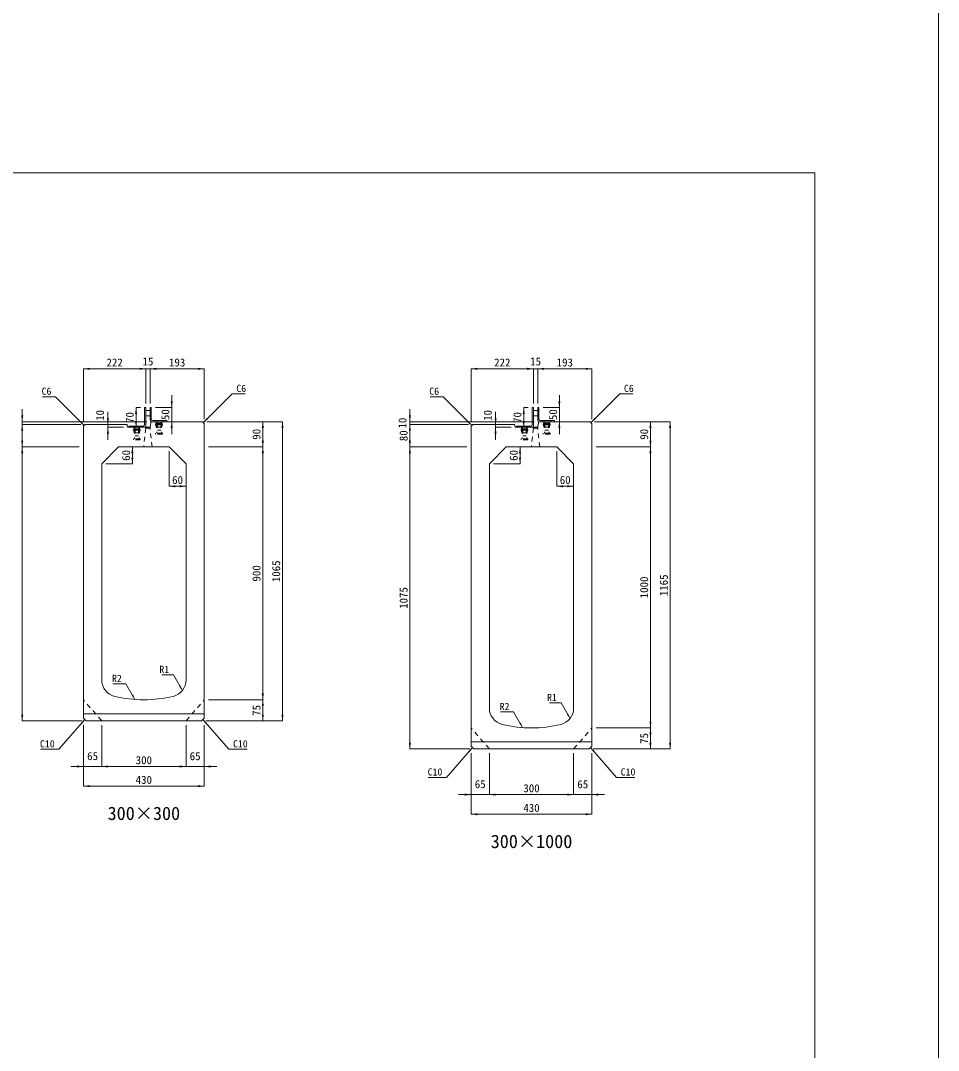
# Model space of a CAD drawing. Units: millimetres at full size. Extents: x -1934 to 78146, y -143454 to -112471.
# Drawn here: x 7679 to 10946, y -119803 to -116137 of the extents above; entities that cross this region are included whole.
import ezdxf
from ezdxf.enums import TextEntityAlignment as Align

# ---------------------------------------------------------------- set-up
doc = ezdxf.new("R2010")
doc.units = ezdxf.units.MM
doc.header["$LTSCALE"] = 23
doc.linetypes.add('USER2', pattern=[1.35, 0.75, -0.6])
for name, color, linetype, lineweight in [('0_2', 7, 'Continuous', 13), ('アングル', 191, 'Continuous', 13), ('インサート', 92, 'USER2', 9), ('作業エリア', 11, 'Continuous', 13), ('寸法線', 7, 'Continuous', 13), ('引出線', 4, 'Continuous', 13), ('排水孔', 30, 'USER2', 15), ('本体', 2, 'Continuous', 13), ('枠', 5, 'Continuous', 5)]:
    doc.layers.add(name, color=color, linetype=linetype, lineweight=lineweight)
doc.styles.add('ＭＳ ゴシック', font='')
doc.styles.get('ＭＳ ゴシック').set_extended_font_data('MS Gothic')

# ---------------------------------------------------------------- blocks, each defined once
blk = doc.blocks.new('filled_arrow')
at = {"color": 0, "linetype": 'Continuous', "lineweight": -2}
blk.add_solid([(7.5, 1.25), (0, 0), (7.5, -1.25)], dxfattribs=at)

msp = doc.modelspace()

# ---------------------------------------------------------------- linework, layer by layer
at = {"layer": '0_2', "color": 1}
msp.add_line((10945.54, -143454.17), (10945.54, -112471.31), dxfattribs=at)
at = {"layer": 'アングル'}
for p, q in [((8119.9, -117514.92), (8119.9, -117575.42)), ((8124.4, -117514.92), (8119.9, -117514.92)), ((8124.4, -117514.92), (8124.4, -117579.92)), ((8124.4, -117524.92), (8139.4, -117524.92)), ((8139.4, -117514.92), (8139.4, -117559.92)), ((8139.4, -117514.92), (8143.9, -117514.92)), ((8143.9, -117514.92), (8143.9, -117555.42)), ((9499.73, -117514.92), (9499.73, -117575.42)), ((9504.23, -117514.92), (9499.73, -117514.92)), ((9504.23, -117514.92), (9504.23, -117579.92)), ((9504.23, -117524.92), (9519.23, -117524.92)), ((9519.23, -117514.92), (9519.23, -117559.92)), ((9519.23, -117514.92), (9523.73, -117514.92)), ((9523.73, -117514.92), (9523.73, -117555.42)), ((8124.4, -117543.92), (8139.4, -117543.92)), ((8148.9, -117560.42), (8199.4, -117560.42)), ((8199.4, -117560.42), (8199.4, -117564.92)), ((9504.23, -117543.92), (9519.23, -117543.92)), ((9528.73, -117560.42), (9579.23, -117560.42)), ((9579.23, -117560.42), (9579.23, -117564.92)), ((8064.4, -117580.42), (8064.4, -117584.92)), ((8114.9, -117580.42), (8064.4, -117580.42)), ((8119.4, -117584.92), (8064.4, -117584.92)), ((8144.4, -117564.92), (8199.4, -117564.92)), ((9444.23, -117580.42), (9444.23, -117584.92)), ((9494.73, -117580.42), (9444.23, -117580.42)), ((9499.23, -117584.92), (9444.23, -117584.92)), ((9524.23, -117564.92), (9579.23, -117564.92))]:
    msp.add_line(p, q, dxfattribs=at)
at = {"layer": 'アングル', "linetype": 'USER2', "lineweight": 9}
for p, q in [((8156.4, -117560.42), (8156.4, -117564.92)), ((8186.4, -117560.42), (8186.4, -117564.92)), ((9536.23, -117560.42), (9536.23, -117564.92)), ((9566.23, -117560.42), (9566.23, -117564.92)), ((8077.4, -117580.42), (8077.4, -117584.92)), ((8107.4, -117580.42), (8107.4, -117584.92)), ((9457.23, -117580.42), (9457.23, -117584.92)), ((9487.23, -117580.42), (9487.23, -117584.92))]:
    msp.add_line(p, q, dxfattribs=at)
at = {"layer": 'アングル'}
for centre, start, end in [((8144.4, -117559.92), 180, 270), ((8148.9, -117555.42), 180, 270), ((9524.23, -117559.92), 180, 270), ((9528.73, -117555.42), 180, 270), ((8114.9, -117575.42), 270, 0), ((8119.4, -117579.92), 270, 0), ((9494.73, -117575.42), 270, 0), ((9499.23, -117579.92), 270, 0)]:
    msp.add_arc(centre, 5, start, end, dxfattribs=at)
at = {"layer": 'インサート'}
for p, q in [((8079.9, -117594.17), (8104.9, -117594.17)), ((8079.9, -117594.17), (8079.9, -117595.67)), ((8079.9, -117595.67), (8104.9, -117595.67)), ((8081.15, -117594.17), (8082.4, -117584.92)), ((8081.15, -117595.67), (8082.4, -117604.92)), ((8082.4, -117584.92), (8102.4, -117584.92)), ((8084.15, -117589.92), (8100.65, -117589.92)), ((8084.15, -117589.92), (8084.15, -117625.92)), ((8085.27, -117584.92), (8085.27, -117589.92)), ((8086.4, -117589.92), (8086.4, -117614.92)), ((8098.4, -117589.92), (8098.4, -117614.92)), ((8099.52, -117584.92), (8099.52, -117589.92)), ((8100.65, -117589.92), (8100.65, -117625.92)), ((8103.65, -117594.17), (8102.4, -117584.92)), ((8103.65, -117595.67), (8102.4, -117604.92)), ((8104.9, -117594.17), (8104.9, -117595.67)), ((8158.9, -117574.17), (8183.9, -117574.17)), ((8158.9, -117574.17), (8158.9, -117575.67)), ((8158.9, -117575.67), (8183.9, -117575.67)), ((8160.15, -117574.17), (8161.4, -117564.92)), ((8160.15, -117575.67), (8161.4, -117584.92)), ((8161.4, -117564.92), (8181.4, -117564.92)), ((8161.4, -117584.92), (8181.4, -117584.92)), ((8163.15, -117569.92), (8179.65, -117569.92)), ((8163.15, -117569.92), (8163.15, -117605.92)), ((8164.27, -117564.92), (8164.27, -117569.92)), ((8165.4, -117569.92), (8165.4, -117594.92)), ((8165.4, -117594.92), (8177.4, -117594.92)), ((8177.4, -117569.92), (8177.4, -117594.92)), ((8178.52, -117564.92), (8178.52, -117569.92)), ((8179.65, -117569.92), (8179.65, -117605.92)), ((8182.65, -117574.17), (8181.4, -117564.92)), ((8182.65, -117575.67), (8181.4, -117584.92)), ((8183.9, -117574.17), (8183.9, -117575.67)), ((9459.73, -117594.17), (9484.73, -117594.17)), ((9459.73, -117594.17), (9459.73, -117595.67)), ((9459.73, -117595.67), (9484.73, -117595.67)), ((9460.98, -117594.17), (9462.23, -117584.92)), ((9460.98, -117595.67), (9462.23, -117604.92)), ((9462.23, -117584.92), (9482.23, -117584.92)), ((9463.98, -117589.92), (9480.48, -117589.92)), ((9463.98, -117589.92), (9463.98, -117625.92)), ((9465.1, -117584.92), (9465.1, -117589.92)), ((9466.23, -117589.92), (9466.23, -117614.92)), ((9478.23, -117589.92), (9478.23, -117614.92)), ((9479.35, -117584.92), (9479.35, -117589.92)), ((9480.48, -117589.92), (9480.48, -117625.92)), ((9483.48, -117594.17), (9482.23, -117584.92)), ((9483.48, -117595.67), (9482.23, -117604.92)), ((9484.73, -117594.17), (9484.73, -117595.67)), ((9538.73, -117574.17), (9563.73, -117574.17)), ((9538.73, -117574.17), (9538.73, -117575.67)), ((9538.73, -117575.67), (9563.73, -117575.67)), ((9539.98, -117574.17), (9541.23, -117564.92)), ((9539.98, -117575.67), (9541.23, -117584.92)), ((9541.23, -117564.92), (9561.23, -117564.92)), ((9541.23, -117584.92), (9561.23, -117584.92)), ((9542.98, -117569.92), (9559.48, -117569.92)), ((9542.98, -117569.92), (9542.98, -117605.92)), ((9544.1, -117564.92), (9544.1, -117569.92)), ((9545.23, -117569.92), (9545.23, -117594.92)), ((9545.23, -117594.92), (9557.23, -117594.92)), ((9557.23, -117569.92), (9557.23, -117594.92)), ((9558.35, -117564.92), (9558.35, -117569.92)), ((9559.48, -117569.92), (9559.48, -117605.92)), ((9562.48, -117574.17), (9561.23, -117564.92)), ((9562.48, -117575.67), (9561.23, -117584.92)), ((9563.73, -117574.17), (9563.73, -117575.67)), ((8080.4, -117629.92), (8080.4, -117625.92)), ((8104.4, -117625.92), (8080.4, -117625.92)), ((8104.4, -117629.92), (8080.4, -117629.92)), ((8082.4, -117604.92), (8102.4, -117604.92)), ((8086.4, -117614.92), (8098.4, -117614.92)), ((8104.4, -117625.92), (8104.4, -117629.92)), ((8159.4, -117609.92), (8159.4, -117605.92)), ((8183.4, -117605.92), (8159.4, -117605.92)), ((8183.4, -117609.92), (8159.4, -117609.92)), ((8183.4, -117605.92), (8183.4, -117609.92)), ((9460.23, -117629.92), (9460.23, -117625.92)), ((9484.23, -117625.92), (9460.23, -117625.92)), ((9484.23, -117629.92), (9460.23, -117629.92)), ((9462.23, -117604.92), (9482.23, -117604.92)), ((9466.23, -117614.92), (9478.23, -117614.92)), ((9484.23, -117625.92), (9484.23, -117629.92)), ((9539.23, -117609.92), (9539.23, -117605.92)), ((9563.23, -117605.92), (9539.23, -117605.92)), ((9563.23, -117609.92), (9539.23, -117609.92)), ((9563.23, -117605.92), (9563.23, -117609.92))]:
    msp.add_line(p, q, dxfattribs=at)
at = {"layer": '作業エリア'}
for p, q in [((8054.94, -117574.92), (8057.4, -117574.92)), ((8057.4, -117574.92), (8057.88, -117577.33)), ((8142.4, -117564.92), (8142.02, -117567.47)), ((8144.98, -117564.92), (8142.4, -117564.92)), ((9434.77, -117574.92), (9437.23, -117574.92)), ((9437.23, -117574.92), (9437.71, -117577.33)), ((9522.23, -117564.92), (9521.85, -117567.47)), ((9524.81, -117564.92), (9522.23, -117564.92))]:
    msp.add_line(p, q, dxfattribs=at)
at = {"layer": '寸法線', "lineweight": 9}
for p, q in [((7902.4, -117376.71), (8124.4, -117376.71)), ((7902.4, -117565.92), (7902.4, -117376.71)), ((8079.4, -117376.71), (8184.4, -117376.71)), ((8124.4, -117499.92), (8124.4, -117376.71)), ((8124.4, -117499.92), (8124.4, -117376.71)), ((8139.4, -117499.92), (8139.4, -117376.71)), ((8139.4, -117376.71), (8332.4, -117376.71)), ((8139.4, -117499.92), (8139.4, -117376.71)), ((8332.4, -117555.92), (8332.4, -117376.71)), ((9282.23, -117376.71), (9504.23, -117376.71)), ((9282.23, -117565.92), (9282.23, -117376.71)), ((9459.23, -117376.71), (9564.23, -117376.71)), ((9504.23, -117499.92), (9504.23, -117376.71)), ((9504.23, -117499.92), (9504.23, -117376.71)), ((9519.23, -117499.92), (9519.23, -117376.71)), ((9519.23, -117376.71), (9712.23, -117376.71)), ((9519.23, -117499.92), (9519.23, -117376.71)), ((9712.23, -117555.92), (9712.23, -117376.71)), ((8216.46, -117469.92), (8216.46, -117609.92)), ((9596.29, -117469.92), (9596.29, -117609.92)), ((7684.42, -117619.92), (7684.42, -117519.92)), ((8089.65, -117514.92), (8089.65, -117584.92)), ((8104.9, -117514.92), (8089.65, -117514.92)), ((8158.9, -117514.92), (8216.46, -117514.92)), ((9064.25, -117619.92), (9064.25, -117519.92)), ((9469.48, -117514.92), (9469.48, -117584.92)), ((9484.73, -117514.92), (9469.48, -117514.92)), ((9538.73, -117514.92), (9596.29, -117514.92)), ((7989.49, -117529.92), (7989.49, -117629.92)), ((9369.32, -117529.92), (9369.32, -117629.92)), ((8127.4, -117564.92), (7684.42, -117564.92)), ((7684.42, -117654.92), (7684.42, -117574.92)), ((7893.4, -117574.92), (7684.42, -117574.92)), ((7893.4, -117574.92), (7684.42, -117574.92)), ((8042.4, -117574.92), (7989.49, -117574.92)), ((8044.4, -117584.92), (7989.49, -117584.92)), ((8104.9, -117584.92), (8089.65, -117584.92)), ((8159.98, -117564.92), (8216.46, -117564.92)), ((8341.4, -117564.92), (8540.82, -117564.92)), ((8341.4, -117564.92), (8610.82, -117564.92)), ((8540.82, -117564.92), (8540.82, -117654.92)), ((8610.82, -117564.92), (8610.82, -118629.92)), ((9507.23, -117564.92), (9064.25, -117564.92)), ((9064.25, -117654.92), (9064.25, -117574.92)), ((9273.23, -117574.92), (9064.25, -117574.92)), ((9273.23, -117574.92), (9064.25, -117574.92)), ((9422.23, -117574.92), (9369.32, -117574.92)), ((9424.23, -117584.92), (9369.32, -117584.92)), ((9484.73, -117584.92), (9469.48, -117584.92)), ((9539.81, -117564.92), (9596.29, -117564.92)), ((9721.23, -117564.92), (9920.64, -117564.92)), ((9721.23, -117564.92), (9990.64, -117564.92)), ((9920.64, -117564.92), (9920.64, -117654.92)), ((9990.64, -117564.92), (9990.64, -118729.92)), ((7684.42, -117654.92), (7684.42, -118629.92)), ((7887.4, -117654.92), (7684.42, -117654.92)), ((7887.4, -117654.92), (7684.42, -117654.92)), ((8042.4, -117654.92), (8076.46, -117654.92)), ((8076.46, -117654.92), (8076.46, -117714.92)), ((8207.4, -117669.92), (8207.4, -117794.92)), ((8347.4, -117654.92), (8540.82, -117654.92)), ((8347.4, -117654.92), (8540.82, -117654.92)), ((8540.82, -117654.92), (8540.82, -118554.92)), ((9064.25, -117654.92), (9064.25, -118729.92)), ((9267.23, -117654.92), (9064.25, -117654.92)), ((9267.23, -117654.92), (9064.25, -117654.92)), ((9422.23, -117654.92), (9456.28, -117654.92)), ((9456.28, -117654.92), (9456.28, -117714.92)), ((9587.23, -117669.92), (9587.23, -117794.92)), ((9727.23, -117654.92), (9920.64, -117654.92)), ((9727.23, -117654.92), (9920.64, -117654.92)), ((9920.64, -117654.92), (9920.64, -118654.92)), ((7982.4, -117714.92), (8076.46, -117714.92)), ((8267.4, -117729.92), (8267.4, -117794.92)), ((9362.23, -117714.92), (9456.28, -117714.92)), ((9647.23, -117729.92), (9647.23, -117794.92)), ((8207.4, -117794.92), (8267.4, -117794.92)), ((9587.23, -117794.92), (9647.23, -117794.92)), ((8347.4, -118554.92), (8540.82, -118554.92)), ((8347.4, -118554.92), (8540.82, -118554.92)), ((8540.82, -118554.92), (8540.82, -118629.92)), ((7897.4, -118629.92), (7684.42, -118629.92)), ((7902.4, -118644.92), (7902.4, -118792.33)), ((7902.4, -118644.92), (7902.4, -118862.33)), ((7967.4, -118644.92), (7967.4, -118792.33)), ((7967.4, -118644.92), (7967.4, -118792.33)), ((8267.4, -118644.92), (8267.4, -118792.33)), ((8267.4, -118644.92), (8267.4, -118792.33)), ((8332.4, -118644.92), (8332.4, -118792.33)), ((8332.4, -118644.92), (8332.4, -118862.33)), ((8337.4, -118629.92), (8540.82, -118629.92)), ((8337.4, -118629.92), (8610.82, -118629.92)), ((9727.23, -118654.92), (9920.64, -118654.92)), ((9727.23, -118654.92), (9920.64, -118654.92)), ((9920.64, -118654.92), (9920.64, -118729.92)), ((9277.23, -118729.92), (9064.25, -118729.92)), ((9717.23, -118729.92), (9920.64, -118729.92)), ((9717.23, -118729.92), (9990.64, -118729.92)), ((9282.23, -118744.92), (9282.23, -118892.33)), ((9282.23, -118744.92), (9282.23, -118962.33)), ((9347.23, -118744.92), (9347.23, -118892.33)), ((9347.23, -118744.92), (9347.23, -118892.33)), ((9647.23, -118744.92), (9647.23, -118892.33)), ((9647.23, -118744.92), (9647.23, -118892.33)), ((9712.23, -118744.92), (9712.23, -118892.33)), ((9712.23, -118744.92), (9712.23, -118962.33)), ((7857.4, -118792.33), (8012.4, -118792.33)), ((7967.4, -118792.33), (8267.4, -118792.33)), ((8222.4, -118792.33), (8377.4, -118792.33)), ((7902.4, -118862.33), (8332.4, -118862.33)), ((9237.23, -118892.33), (9392.23, -118892.33)), ((9347.23, -118892.33), (9647.23, -118892.33)), ((9602.23, -118892.33), (9757.23, -118892.33)), ((9282.23, -118962.33), (9712.23, -118962.33))]:
    msp.add_line(p, q, dxfattribs=at)
at = {"layer": '引出線', "lineweight": 9}
for points in [[(7905.4, -117577.92), (7803.35, -117475.87), (7756.56, -117475.87)], [(8329.4, -117567.92), (8431.45, -117465.87), (8478.24, -117465.87)], [(9285.23, -117577.92), (9183.18, -117475.87), (9136.38, -117475.87)], [(9709.23, -117567.92), (9811.27, -117465.87), (9858.07, -117465.87)], [(8254.47, -118521.6), (8222.44, -118466.13), (8180.85, -118466.13)], [(8085.81, -118553.81), (8053.79, -118498.34), (8007.26, -118498.34)], [(9634.3, -118621.6), (9602.27, -118566.13), (9560.68, -118566.13)], [(7907.4, -118624.92), (7814.96, -118731.2), (7750.07, -118731.2)], [(8327.4, -118624.92), (8419.84, -118731.2), (8484.73, -118731.2)], [(9465.64, -118653.81), (9433.62, -118598.34), (9387.09, -118598.34)], [(9287.23, -118724.92), (9194.79, -118831.2), (9129.9, -118831.2)], [(9707.23, -118724.92), (9799.67, -118831.2), (9864.56, -118831.2)]]:
    msp.add_lwpolyline(points, dxfattribs=at)
at = {"layer": '排水孔'}
for p, q in [((8124.4, -117587.92), (8116.9, -117654.92)), ((8121.9, -117584.92), (8124.4, -117587.92)), ((8124.4, -117587.92), (8139.4, -117587.92)), ((8139.4, -117587.92), (8139.4, -117584.92)), ((8146.9, -117654.92), (8139.4, -117587.92)), ((9504.23, -117587.92), (9496.73, -117654.92)), ((9501.73, -117584.92), (9504.23, -117587.92)), ((9504.23, -117587.92), (9519.23, -117587.92)), ((9519.23, -117587.92), (9519.23, -117584.92)), ((9526.73, -117654.92), (9519.23, -117587.92))]:
    msp.add_line(p, q, dxfattribs=at)
at = {"layer": '本体'}
for p, q in [((7902.4, -117580.92), (7908.4, -117574.92)), ((7902.4, -117580.92), (7902.4, -118619.92)), ((7908.4, -117574.92), (8054.94, -117574.92)), ((8057.88, -117577.33), (8059.4, -117584.92)), ((8059.4, -117584.92), (8139.4, -117584.92)), ((8142.02, -117567.47), (8139.4, -117584.92)), ((8144.98, -117564.92), (8326.4, -117564.92)), ((8326.4, -117564.92), (8332.4, -117570.92)), ((8332.4, -117570.92), (8332.4, -118619.92)), ((9282.23, -117580.92), (9288.23, -117574.92)), ((9282.23, -117580.92), (9282.23, -118719.92)), ((9288.23, -117574.92), (9434.77, -117574.92)), ((9437.71, -117577.33), (9439.23, -117584.92)), ((9439.23, -117584.92), (9519.23, -117584.92)), ((9521.85, -117567.47), (9519.23, -117584.92)), ((9524.81, -117564.92), (9706.23, -117564.92)), ((9706.23, -117564.92), (9712.23, -117570.92)), ((9712.23, -117570.92), (9712.23, -118719.92)), ((7967.4, -117714.92), (8027.4, -117654.92)), ((8027.4, -117654.92), (8207.4, -117654.92)), ((8207.4, -117654.92), (8267.4, -117714.92)), ((9347.23, -117714.92), (9407.23, -117654.92)), ((9407.23, -117654.92), (9587.23, -117654.92)), ((9587.23, -117654.92), (9647.23, -117714.92)), ((7967.4, -117714.92), (7967.4, -118484.39)), ((8267.4, -117714.92), (8267.4, -118484.39)), ((9347.23, -117714.92), (9347.23, -118584.39)), ((9647.23, -117714.92), (9647.23, -118584.39)), ((7902.4, -118619.92), (7912.4, -118629.92)), ((8322.4, -118629.92), (8332.4, -118619.92)), ((7912.4, -118629.92), (8322.4, -118629.92)), ((9282.23, -118719.92), (9292.23, -118729.92)), ((9292.23, -118729.92), (9702.23, -118729.92)), ((9702.23, -118729.92), (9712.23, -118719.92))]:
    msp.add_line(p, q, dxfattribs=at)
at = {"layer": '本体', "linetype": 'USER2', "lineweight": 9}
for p, q in [((7967.4, -118629.92), (7902.4, -118554.92)), ((8267.4, -118629.92), (8332.4, -118554.92)), ((9347.23, -118729.92), (9282.23, -118654.92)), ((9647.23, -118729.92), (9712.23, -118654.92))]:
    msp.add_line(p, q, dxfattribs=at)
at = {"layer": '本体', "lineweight": 9}
for p, q in [((7902.4, -118604.92), (8332.4, -118604.92)), ((9282.23, -118704.92), (9712.23, -118704.92))]:
    msp.add_line(p, q, dxfattribs=at)
at = {"layer": '本体'}
for centre, radius, start, end in [((8054.94, -117577.92), 3, 11.30993, 90), ((8144.98, -117567.92), 3, 90, 171.46923), ((9434.77, -117577.92), 3, 11.30993, 90), ((9524.81, -117567.92), 3, 90, 171.46923), ((8027.4, -118484.39), 60, 180, 256.65764), ((8207.4, -118484.39), 60, 283.34236, 0), ((8117.4, -118104.92), 450, 256.65764, 283.34236), ((9407.23, -118584.39), 60, 180, 256.65764), ((9587.23, -118584.39), 60, 283.34236, 0), ((9497.23, -118204.92), 450, 256.65764, 283.34236)]:
    msp.add_arc(centre, radius, start, end, dxfattribs=at)
at = {"layer": '枠', "lineweight": 13}
for p in [(-1494.13, -116678.72), (10505.87, -124950.15)]:
    msp.add_line(p, (10505.87, -116678.72), dxfattribs=at)

# ---------------------------------------------------------------- block references
at = {"layer": '寸法線', "lineweight": 9, "xscale": 3, "yscale": 3}
for p in [(7902.4, -117376.71), (8139.4, -117376.71), (8139.4, -117376.71), (9282.23, -117376.71), (9519.23, -117376.71), (9519.23, -117376.71), (8207.4, -117794.92), (9587.23, -117794.92), (7967.4, -118792.33), (7967.4, -118792.33), (8332.4, -118792.33), (7902.4, -118862.33), (9347.23, -118892.33), (9347.23, -118892.33), (9712.23, -118892.33), (9282.23, -118962.33)]:
    msp.add_blockref('filled_arrow', p, dxfattribs=at)
for p, rotation in [((8124.4, -117376.71), 180), ((8124.4, -117376.71), 180), ((8332.4, -117376.71), 180), ((9504.23, -117376.71), 180), ((9504.23, -117376.71), 180), ((9712.23, -117376.71), 180), ((8089.65, -117514.92), 270), ((8216.46, -117514.92), 90), ((9469.48, -117514.92), 270), ((9596.29, -117514.92), 90), ((7684.42, -117564.92), 90), ((7989.49, -117574.92), 90), ((8089.65, -117584.92), 90), ((9064.25, -117564.92), 90), ((9369.32, -117574.92), 90), ((9469.48, -117584.92), 90), ((7684.42, -117574.92), 270), ((7684.42, -117574.92), 270), ((7989.49, -117584.92), 270), ((8216.46, -117564.92), 270), ((8540.82, -117564.92), 270), ((8610.82, -117564.92), 270), ((9064.25, -117574.92), 270), ((9064.25, -117574.92), 270), ((9369.32, -117584.92), 270), ((9596.29, -117564.92), 270), ((9920.64, -117564.92), 270), ((9990.64, -117564.92), 270), ((7684.42, -117654.92), 90), ((8540.82, -117654.92), 90), ((9064.25, -117654.92), 90), ((9920.64, -117654.92), 90), ((7684.42, -117654.92), 270), ((8076.46, -117654.92), 270), ((8540.82, -117654.92), 270), ((9064.25, -117654.92), 270), ((9456.28, -117654.92), 270), ((9920.64, -117654.92), 270), ((8076.46, -117714.92), 90), ((9456.28, -117714.92), 90), ((8267.4, -117794.92), 180), ((9647.23, -117794.92), 180), ((8540.82, -118554.92), 90), ((8540.82, -118554.92), 270), ((7684.42, -118629.92), 90), ((8540.82, -118629.92), 90), ((8610.82, -118629.92), 90), ((9920.64, -118654.92), 90), ((9920.64, -118654.92), 270), ((9064.25, -118729.92), 90), ((9920.64, -118729.92), 90), ((9990.64, -118729.92), 90), ((7902.4, -118792.33), 180), ((8267.4, -118792.33), 180), ((8267.4, -118792.33), 180), ((8332.4, -118862.33), 180), ((9282.23, -118892.33), 180), ((9647.23, -118892.33), 180), ((9647.23, -118892.33), 180), ((9712.23, -118962.33), 180)]:
    msp.add_blockref('filled_arrow', p, dxfattribs=dict(at, rotation=rotation))
at = {"layer": '引出線', "lineweight": 9, "xscale": 2.4, "yscale": 2.4}
for p, rotation in [((7905.4, -117577.92), 135), ((8329.4, -117567.92), 45), ((9285.23, -117577.92), 135), ((9709.23, -117567.92), 45), ((8254.47, -118521.6), 120), ((8085.81, -118553.81), 120), ((7907.4, -118624.92), 229), ((8327.4, -118624.92), 311), ((9634.3, -118621.6), 120), ((9465.64, -118653.81), 120), ((9287.23, -118724.92), 229), ((9707.23, -118724.92), 311)]:
    msp.add_blockref('filled_arrow', p, dxfattribs=dict(at, rotation=rotation))

# ---------------------------------------------------------------- texts
at = {"layer": '0_2', "style": 'ＭＳ ゴシック'}
for s, p in [('300×300', (8117.4, -118959.07)), ('300×1000', (9497.23, -119059.07))]:
    msp.add_text(s, height=47.47, dxfattribs=at).set_placement(p, align=Align.MIDDLE_CENTER)
at = {"layer": '寸法線', "style": 'ＭＳ ゴシック'}
for s, p in [('222', (8013.4, -117354.21)), ('15', (8131.9, -117350.46)), ('193', (8235.9, -117354.21)), ('222', (9393.23, -117354.21)), ('15', (9511.73, -117350.46)), ('193', (9615.73, -117354.21)), ('60', (8237.4, -117772.42)), ('60', (9617.23, -117772.42)), ('65', (7934.9, -118755.2)), ('300', (8117.4, -118769.83)), ('65', (8299.9, -118755.51)), ('430', (8117.4, -118839.83)), ('65', (9314.73, -118855.2)), ('65', (9679.73, -118855.51)), ('300', (9497.23, -118869.83)), ('430', (9497.23, -118939.83))]:
    msp.add_text(s, height=28.48, dxfattribs=at).set_placement(p, align=Align.MIDDLE_CENTER)
for s, p in [('10', (7961.49, -117542.63)), ('50', (8193.96, -117539.92)), ('10', (9341.32, -117542.63)), ('50', (9573.79, -117539.92)), ('70', (8067.15, -117549.92)), ('10', (9038, -117569.92)), ('70', (9446.98, -117549.92)), ('90', (8518.32, -117609.92)), ('80', (9041.75, -117614.92)), ('90', (9898.14, -117609.92)), ('60', (8053.96, -117684.92)), ('60', (9433.78, -117684.92)), ('1065', (8588.32, -118097.42)), ('900', (8518.32, -118104.92)), ('1165', (9968.14, -118147.42)), ('1000', (9898.14, -118154.92)), ('1075', (9041.75, -118192.42)), ('75', (8518.32, -118592.42)), ('75', (9898.14, -118692.42))]:
    msp.add_text(s, height=28.48, rotation=90, dxfattribs=at).set_placement(p, align=Align.MIDDLE_CENTER)
at = {"layer": '引出線', "style": 'ＭＳ ゴシック'}
for s, p in [('C6', (7788.35, -117443.47)), ('C6', (9168.18, -117443.47)), ('R1', (8207.44, -118433.73)), ('R2', (8038.79, -118465.94)), ('R1', (9587.27, -118533.73)), ('R2', (9418.62, -118565.94)), ('C10', (7799.96, -118698.8)), ('C10', (9179.79, -118798.8))]:
    msp.add_text(s, height=25.63, dxfattribs=at).set_placement(p, align=Align.TOP_RIGHT)
for s, p in [('C6', (8446.45, -117433.47)), ('C6', (9826.27, -117433.47)), ('C10', (8434.84, -118698.8)), ('C10', (9814.67, -118798.8))]:
    msp.add_text(s, height=25.63, dxfattribs=at).set_placement(p, align=Align.TOP_LEFT)

doc.saveas('drawing.dxf')
